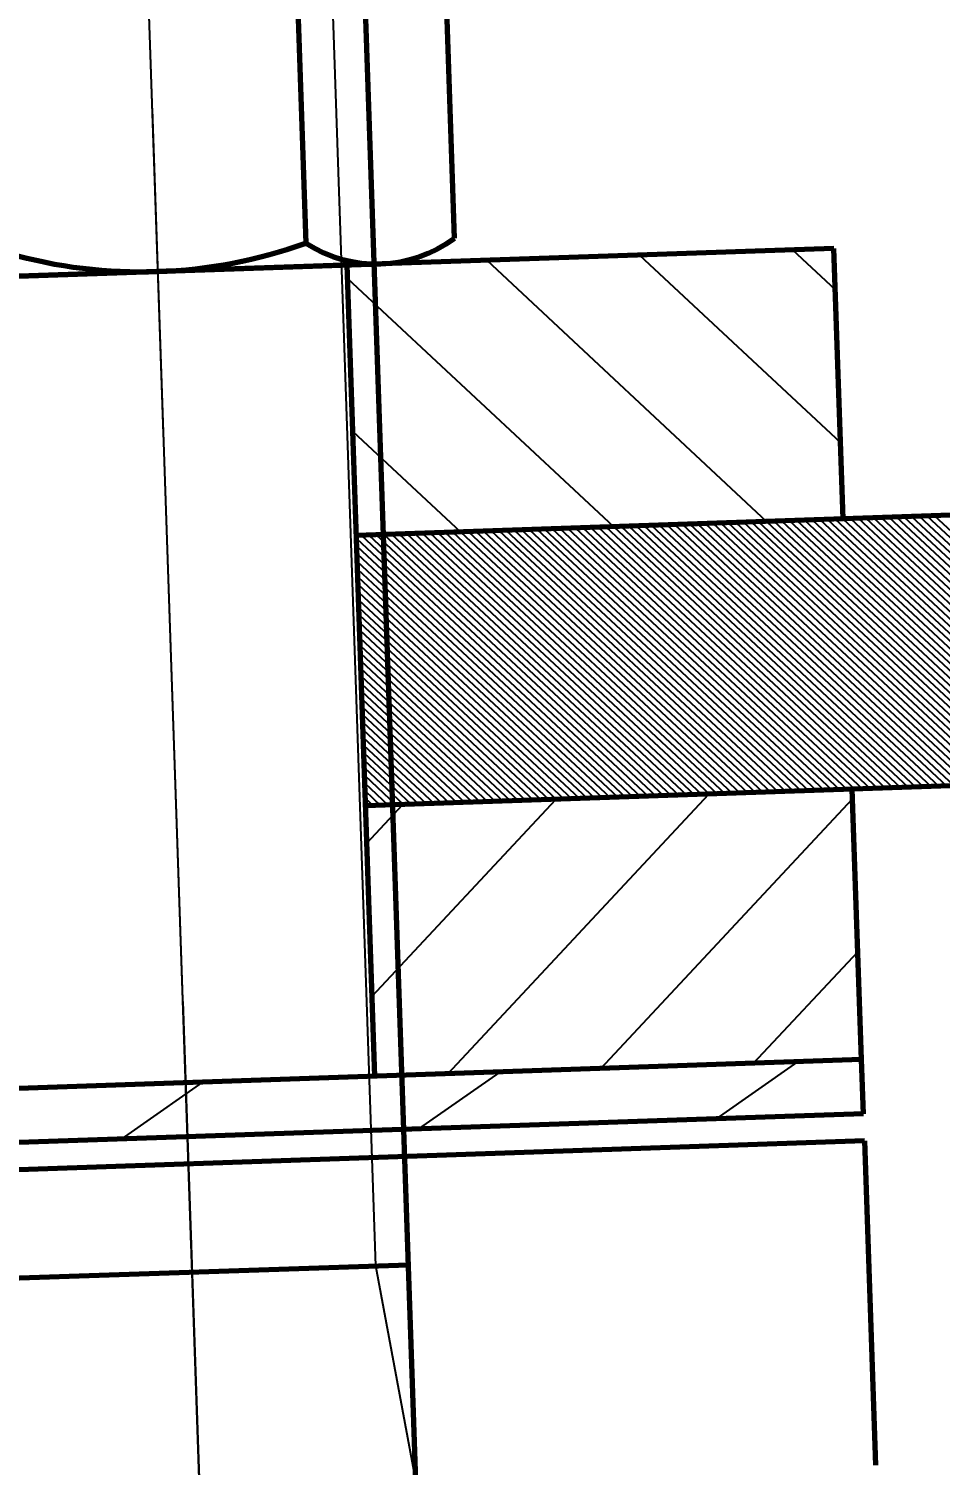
# Model space of a CAD drawing. Header units: millimetres. Extents: x -14850 to 14850, y -10500 to 10500.
# Drawn here: x -8643.89 to -8627.04, y 3937.14 to 3963.69 of the extents above; entities that cross this region are included whole.
import ezdxf

# ---------------------------------------------------------------- set-up
doc = ezdxf.new("R2010")
doc.units = ezdxf.units.MM
doc.linetypes.add('EB_DASHDOT', pattern=[39, 30, -3, 3, -3])
for name, color, linetype, lineweight in [('CAXA0', 7, 'Continuous', 70), ('CAXA1', 1, 'EB_DASHDOT', 25), ('CAXA3', 7, 'Continuous', 25), ('CAXA4', 3, 'Continuous', 25), ('CAXA5', 4, 'Continuous', 25)]:
    doc.layers.add(name, color=color, linetype=linetype, lineweight=lineweight)
doc.styles.add('标准', font='', dxfattribs={"width": 0.667})
doc.styles.get('标准').set_extended_font_data('NSimSun')
doc.dimstyles.new('标准', dxfattribs={"dimscale": 50, "dimtxt": 3.5, "dimasz": 3, "dimexe": 2, "dimexo": 0, "dimtad": 1, "dimdec": 1, "dimzin": 12, "dimdsep": 46, "dimtxsty": '标准', "dimcen": 0, "dimdle": 4, "dimaunit": 1, "dimazin": 2, "dimtfac": 1, "dimtdec": 3, "dimtmove": 0, "dimatfit": 3, "dimfxl": 0, "dimtolj": 1, "dimtzin": 0, "dimarcsym": 0})

# ---------------------------------------------------------------- blocks, each defined once
blk = doc.blocks.new('CAXBLOCK105')
at = {"layer": 'CAXA0', "color": 0, "linetype": 'Continuous', "lineweight": 25}
for p, q in [((-8629.768, 3959.6), (-8628.979, 3958.864)), ((-8635.421, 3959.407), (-8630.253, 3954.581)), ((-8632.595, 3959.503), (-8628.883, 3956.037)), ((-8637.992, 3959.07), (-8633.08, 3954.484)), ((-8652.382, 3958.826), (-8647.214, 3954)), ((-8649.555, 3958.923), (-8644.84, 3954.52)), ((-8646.728, 3959.02), (-8644.937, 3957.347)), ((-8653.949, 3957.553), (-8650.041, 3953.904)), ((-8637.895, 3956.244), (-8635.907, 3954.387)), ((-8653.852, 3954.727), (-8652.867, 3953.807))]:
    blk.add_line(p, q, dxfattribs=at)
blk = doc.blocks.new('CAXBLOCK106')
at = {"layer": 'CAXA0', "color": 0, "linetype": 'Continuous', "lineweight": 25}
for p, q in [((-8636.142, 3944.373), (-8631.315, 3949.541)), ((-8637.635, 3948.635), (-8636.969, 3949.348)), ((-8637.538, 3945.808), (-8634.142, 3949.445)), ((-8633.315, 3944.47), (-8628.658, 3949.457)), ((-8630.488, 3944.567), (-8628.561, 3946.63))]:
    blk.add_line(p, q, dxfattribs=at)
blk = doc.blocks.new('CAXBLOCK107')
at = {"layer": 'CAXA0', "color": 0, "linetype": 'Continuous', "lineweight": 25}
for p, q in [((-8631.525, 3954.537), (-8626.357, 3949.711)), ((-8631.384, 3954.542), (-8626.216, 3949.716)), ((-8631.243, 3954.547), (-8626.075, 3949.721)), ((-8631.101, 3954.552), (-8625.933, 3949.725)), ((-8630.96, 3954.556), (-8625.792, 3949.73)), ((-8630.819, 3954.561), (-8625.651, 3949.735)), ((-8630.677, 3954.566), (-8625.509, 3949.74)), ((-8630.536, 3954.571), (-8625.368, 3949.745)), ((-8630.395, 3954.576), (-8625.227, 3949.75)), ((-8630.253, 3954.581), (-8625.085, 3949.754)), ((-8630.112, 3954.585), (-8624.944, 3949.759)), ((-8629.971, 3954.59), (-8624.803, 3949.764)), ((-8629.829, 3954.595), (-8624.661, 3949.769)), ((-8629.688, 3954.6), (-8624.52, 3949.774)), ((-8629.547, 3954.605), (-8624.379, 3949.779)), ((-8629.405, 3954.61), (-8624.237, 3949.783)), ((-8629.264, 3954.614), (-8624.096, 3949.788)), ((-8629.123, 3954.619), (-8623.955, 3949.793)), ((-8628.981, 3954.624), (-8623.813, 3949.798)), ((-8628.84, 3954.629), (-8623.672, 3949.803)), ((-8628.699, 3954.634), (-8623.531, 3949.808)), ((-8628.557, 3954.639), (-8623.389, 3949.812)), ((-8628.416, 3954.643), (-8623.248, 3949.817)), ((-8628.275, 3954.648), (-8623.107, 3949.822)), ((-8628.133, 3954.653), (-8622.965, 3949.827)), ((-8627.992, 3954.658), (-8622.824, 3949.832)), ((-8627.851, 3954.663), (-8622.683, 3949.837)), ((-8627.709, 3954.668), (-8622.541, 3949.841)), ((-8627.568, 3954.672), (-8622.4, 3949.846)), ((-8627.427, 3954.677), (-8622.258, 3949.851)), ((-8627.285, 3954.682), (-8622.117, 3949.856)), ((-8627.144, 3954.687), (-8621.976, 3949.861)), ((-8637.744, 3954.324), (-8632.576, 3949.498)), ((-8637.603, 3954.329), (-8632.435, 3949.503)), ((-8637.462, 3954.334), (-8632.294, 3949.508)), ((-8637.32, 3954.339), (-8632.152, 3949.513)), ((-8637.179, 3954.344), (-8632.011, 3949.517)), ((-8637.038, 3954.348), (-8631.87, 3949.522)), ((-8636.896, 3954.353), (-8631.728, 3949.527)), ((-8636.755, 3954.358), (-8631.587, 3949.532)), ((-8636.614, 3954.363), (-8631.446, 3949.537)), ((-8636.472, 3954.368), (-8631.304, 3949.542)), ((-8636.331, 3954.373), (-8631.163, 3949.547)), ((-8636.19, 3954.377), (-8631.021, 3949.551)), ((-8636.048, 3954.382), (-8630.88, 3949.556)), ((-8635.907, 3954.387), (-8630.739, 3949.561)), ((-8635.766, 3954.392), (-8630.597, 3949.566)), ((-8635.624, 3954.397), (-8630.456, 3949.571)), ((-8635.483, 3954.402), (-8630.315, 3949.576)), ((-8635.341, 3954.406), (-8630.173, 3949.58)), ((-8635.2, 3954.411), (-8630.032, 3949.585)), ((-8635.059, 3954.416), (-8629.891, 3949.59)), ((-8634.917, 3954.421), (-8629.749, 3949.595)), ((-8634.776, 3954.426), (-8629.608, 3949.6)), ((-8634.635, 3954.431), (-8629.467, 3949.605)), ((-8634.493, 3954.435), (-8629.325, 3949.609)), ((-8634.352, 3954.44), (-8629.184, 3949.614)), ((-8634.211, 3954.445), (-8629.043, 3949.619)), ((-8634.069, 3954.45), (-8628.901, 3949.624)), ((-8633.928, 3954.455), (-8628.76, 3949.629)), ((-8633.787, 3954.46), (-8628.619, 3949.634)), ((-8633.645, 3954.464), (-8628.477, 3949.638)), ((-8633.504, 3954.469), (-8628.336, 3949.643)), ((-8633.363, 3954.474), (-8628.195, 3949.648)), ((-8633.221, 3954.479), (-8628.053, 3949.653)), ((-8633.08, 3954.484), (-8627.912, 3949.658)), ((-8632.939, 3954.489), (-8627.771, 3949.663)), ((-8632.797, 3954.494), (-8627.629, 3949.667)), ((-8632.656, 3954.498), (-8627.488, 3949.672)), ((-8632.515, 3954.503), (-8627.347, 3949.677)), ((-8632.373, 3954.508), (-8627.205, 3949.682)), ((-8632.232, 3954.513), (-8627.064, 3949.687)), ((-8632.091, 3954.518), (-8626.923, 3949.692)), ((-8631.949, 3954.523), (-8626.781, 3949.696)), ((-8631.808, 3954.527), (-8626.64, 3949.701)), ((-8631.667, 3954.532), (-8626.499, 3949.706)), ((-8637.827, 3954.265), (-8632.718, 3949.493)), ((-8637.822, 3954.124), (-8632.859, 3949.488)), ((-8637.818, 3953.982), (-8633, 3949.484)), ((-8637.813, 3953.841), (-8633.142, 3949.479)), ((-8637.808, 3953.7), (-8633.283, 3949.474)), ((-8637.803, 3953.558), (-8633.424, 3949.469)), ((-8637.798, 3953.417), (-8633.566, 3949.464)), ((-8637.793, 3953.276), (-8633.707, 3949.459)), ((-8637.789, 3953.134), (-8633.848, 3949.455)), ((-8637.784, 3952.993), (-8633.99, 3949.45)), ((-8637.779, 3952.852), (-8634.131, 3949.445)), ((-8637.774, 3952.71), (-8634.272, 3949.44)), ((-8637.769, 3952.569), (-8634.414, 3949.435)), ((-8637.764, 3952.428), (-8634.555, 3949.43)), ((-8637.76, 3952.286), (-8634.696, 3949.426)), ((-8637.755, 3952.145), (-8634.838, 3949.421)), ((-8637.75, 3952.004), (-8634.979, 3949.416)), ((-8637.745, 3951.862), (-8635.12, 3949.411)), ((-8637.74, 3951.721), (-8635.262, 3949.406)), ((-8637.735, 3951.58), (-8635.403, 3949.401)), ((-8637.731, 3951.438), (-8635.544, 3949.397)), ((-8637.726, 3951.297), (-8635.686, 3949.392)), ((-8637.721, 3951.156), (-8635.827, 3949.387)), ((-8637.716, 3951.014), (-8635.968, 3949.382)), ((-8637.711, 3950.873), (-8636.11, 3949.377)), ((-8637.706, 3950.732), (-8636.251, 3949.372)), ((-8637.702, 3950.59), (-8636.392, 3949.368)), ((-8637.697, 3950.449), (-8636.534, 3949.363)), ((-8637.692, 3950.307), (-8636.675, 3949.358)), ((-8637.687, 3950.166), (-8636.816, 3949.353)), ((-8637.682, 3950.025), (-8636.958, 3949.348)), ((-8637.677, 3949.883), (-8637.099, 3949.343)), ((-8637.673, 3949.742), (-8637.24, 3949.339)), ((-8637.668, 3949.601), (-8637.382, 3949.334)), ((-8637.663, 3949.459), (-8637.523, 3949.329))]:
    blk.add_line(p, q, dxfattribs=at)
blk = doc.blocks.new('CAXBLOCK104', base_point=(-8668.469, 3943.267))
at = {"layer": 'CAXA0', "linetype": 'Continuous', "lineweight": 70}
for p, q in [((-8629.005, 3959.626), (-8663.985, 3958.429)), ((-8637.487, 3944.327), (-8638, 3959.318)), ((-8573.867, 3956.51), (-8637.829, 3954.321)), ((-8573.696, 3951.513), (-8637.658, 3949.324)), ((-8628.493, 3944.635), (-8668.469, 3943.267))]:
    blk.add_line(p, q, dxfattribs=at)
at = {"layer": 'CAXA0'}
for p, q in [((-8628.834, 3954.629), (-8629.005, 3959.626)), ((-8628.493, 3944.635), (-8628.664, 3949.632))]:
    blk.add_line(p, q, dxfattribs=at)
at = {"layer": 'CAXA1', "linetype": 'EB_DASHDOT', "lineweight": 25}
blk.add_line((-8640.883, 3941.209), (-8641.601, 3962.197), dxfattribs=at)
at = {"layer": 'CAXA5'}
for name in ['CAXBLOCK105', 'CAXBLOCK106']:
    blk.add_blockref(name, (0, 0), dxfattribs=at)
at = {"layer": 'CAXA5', "color": 7, "linetype": 'Continuous', "lineweight": 70}
blk.add_blockref('CAXBLOCK107', (0, 0), dxfattribs=at)
blk = doc.blocks.new('CAXBLOCK111', base_point=(-8640.729, 3936.712))
at = {"layer": 'CAXA0'}
for p, q in [((-8636.731, 3936.849), (-8637.757, 3966.831)), ((-8644.863, 3940.573), (-8636.868, 3940.846))]:
    blk.add_line(p, q, dxfattribs=at)
at = {"layer": 'CAXA1', "linetype": 'EB_DASHDOT', "lineweight": 25}
blk.add_line((-8640.445, 3928.417), (-8641.857, 3969.693), dxfattribs=at)
at = {"layer": 'CAXA3'}
for p, q in [((-8637.468, 3940.826), (-8638.357, 3966.811)), ((-8636.731, 3936.849), (-8637.468, 3940.826))]:
    blk.add_line(p, q, dxfattribs=at)
blk = doc.blocks.new('CAXBLOCK112', base_point=(-8641.498, 3959.199))
at = {"layer": 'CAXA0'}
for p, q in [((-8645.829, 3965.154), (-8637.584, 3965.436)), ((-8638.944, 3964.959), (-8638.764, 3959.723)), ((-8636.016, 3959.817), (-8636.195, 3965.053)), ((-8647.01, 3959.441), (-8647.189, 3964.677)), ((-8644.44, 3964.771), (-8644.261, 3959.535)), ((-8645.621, 3959.058), (-8637.376, 3959.34))]:
    blk.add_line(p, q, dxfattribs=at)
for centre, radius, start, end in [((-8637.502, 3963.026), 2.411, 57.1949, 126.724), ((-8645.747, 3962.744), 2.411, 57.1949, 126.724), ((-8641.399, 3956.3), 9, 74.1678, 109.751), ((-8641.806, 3968.194), 9, 254.1678, 289.751), ((-8637.458, 3961.75), 2.411, 237.1949, 306.724), ((-8645.703, 3961.468), 2.411, 237.1949, 306.724)]:
    blk.add_arc(centre, radius, start, end, dxfattribs=at)
at = {"layer": 'CAXA1', "linetype": 'EB_DASHDOT', "lineweight": 25}
blk.add_line((-8641.396, 3956.201), (-8641.809, 3968.293), dxfattribs=at)
blk = doc.blocks.new('CAXBLOCK124', base_point=(-8714.606, 3915.173))
at = {"layer": 'CAXA0'}
for p, q in [((-8628.493, 3944.635), (-8688.623, 3942.578)), ((-8628.458, 3943.636), (-8688.693, 3941.575))]:
    blk.add_line(p, q, dxfattribs=at)
at = {"layer": 'CAXA0', "linetype": 'Continuous', "lineweight": 70}
blk.add_line((-8628.458, 3943.636), (-8628.493, 3944.635), dxfattribs=at)
blk = doc.blocks.new('CAXBLOCK125')
at = {"layer": 'CAXA0', "color": 0, "linetype": 'Continuous', "lineweight": 25}
for p, q in [((-8631.176, 3943.543), (-8629.673, 3944.595)), ((-8640.978, 3944.003), (-8640.671, 3944.218)), ((-8636.675, 3943.354), (-8635.172, 3944.406)), ((-8642.174, 3943.166), (-8640.978, 3944.003))]:
    blk.add_line(p, q, dxfattribs=at)
blk = doc.blocks.new('CAXBLOCK103', base_point=(-8714.606, 3915.173))
at = {"layer": 'CAXA0', "linetype": 'Continuous', "lineweight": 70}
blk.add_line((-8628.441, 3943.136), (-8710.168, 3940.34), dxfattribs=at)
at = {"layer": 'CAXA0'}
blk.add_line((-8628.441, 3943.136), (-8628.236, 3937.139), dxfattribs=at)
at = {"layer": 'CAXA1', "linetype": 'EB_DASHDOT', "lineweight": 25}
blk.add_line((-8641.037, 3945.707), (-8640.549, 3931.462), dxfattribs=at)
at = {"layer": 'CAXA0'}
for name, p in [('CAXBLOCK111', (-8640.729, 3936.712)), ('CAXBLOCK104', (-8668.469, 3943.267)), ('CAXBLOCK124', (-8714.606, 3915.173))]:
    blk.add_blockref(name, p, dxfattribs=at)
at = {"layer": 'CAXA0', "linetype": 'Continuous', "lineweight": 70}
blk.add_blockref('CAXBLOCK112', (-8641.498, 3959.199), dxfattribs=at)
at = {"layer": 'CAXA5'}
blk.add_blockref('CAXBLOCK125', (0, 0), dxfattribs=at)
blk = doc.blocks.new('*D869')
at = {"layer": 'CAXA4', "linetype": 'Continuous', "lineweight": 25}
for points in [[(-11382.378, 8429.331), (-11232.378, 8448.081), (-11232.378, 8410.581)], [(657.622, 8429.331), (507.622, 8448.081), (507.622, 8410.581)]]:
    blk.add_hatch(color=0, dxfattribs=at).paths.add_polyline_path(points, flags=0)
at = {"layer": 'CAXA4', "color": 0, "linetype": 'Continuous', "lineweight": 25}
for p, q in [((-11382.378, 3016.673), (-11382.378, 8529.331)), ((657.622, 3326.673), (657.622, 8529.331)), ((657.622, 8429.331), (-11382.378, 8429.331))]:
    blk.add_line(p, q, dxfattribs=at)
at = {"layer": 'CAXA4', "color": 0, "linetype": 'Continuous', "lineweight": 25, "insert": (-5597.269, 8700.331), "char_height": 175, "attachment_point": 1, "style": '标准'}
blk.add_mtext('\\fNSimSun|b0|i0|p34;12040', dxfattribs=at)

msp = doc.modelspace()

# ---------------------------------------------------------------- block references
at = {"layer": 'CAXA0'}
msp.add_blockref('CAXBLOCK103', (-8714.606, 3915.173), dxfattribs=at)

# ---------------------------------------------------------------- dimensions: what is measured, and where the dimension line sits
at = {"layer": 'CAXA4'}
dim = msp.add_linear_dim(base=(-5362.378, 8429.331), p1=(657.622, 3326.673), p2=(-11382.378, 3016.673), text='\\fNSimSun;12040', dimstyle='标准', dxfattribs=at)
dim.commit()
dim.dimension.update_dxf_attribs({"geometry": '*D869', "text_midpoint": (-5362.378, 8580.456)})

doc.saveas('drawing.dxf')
